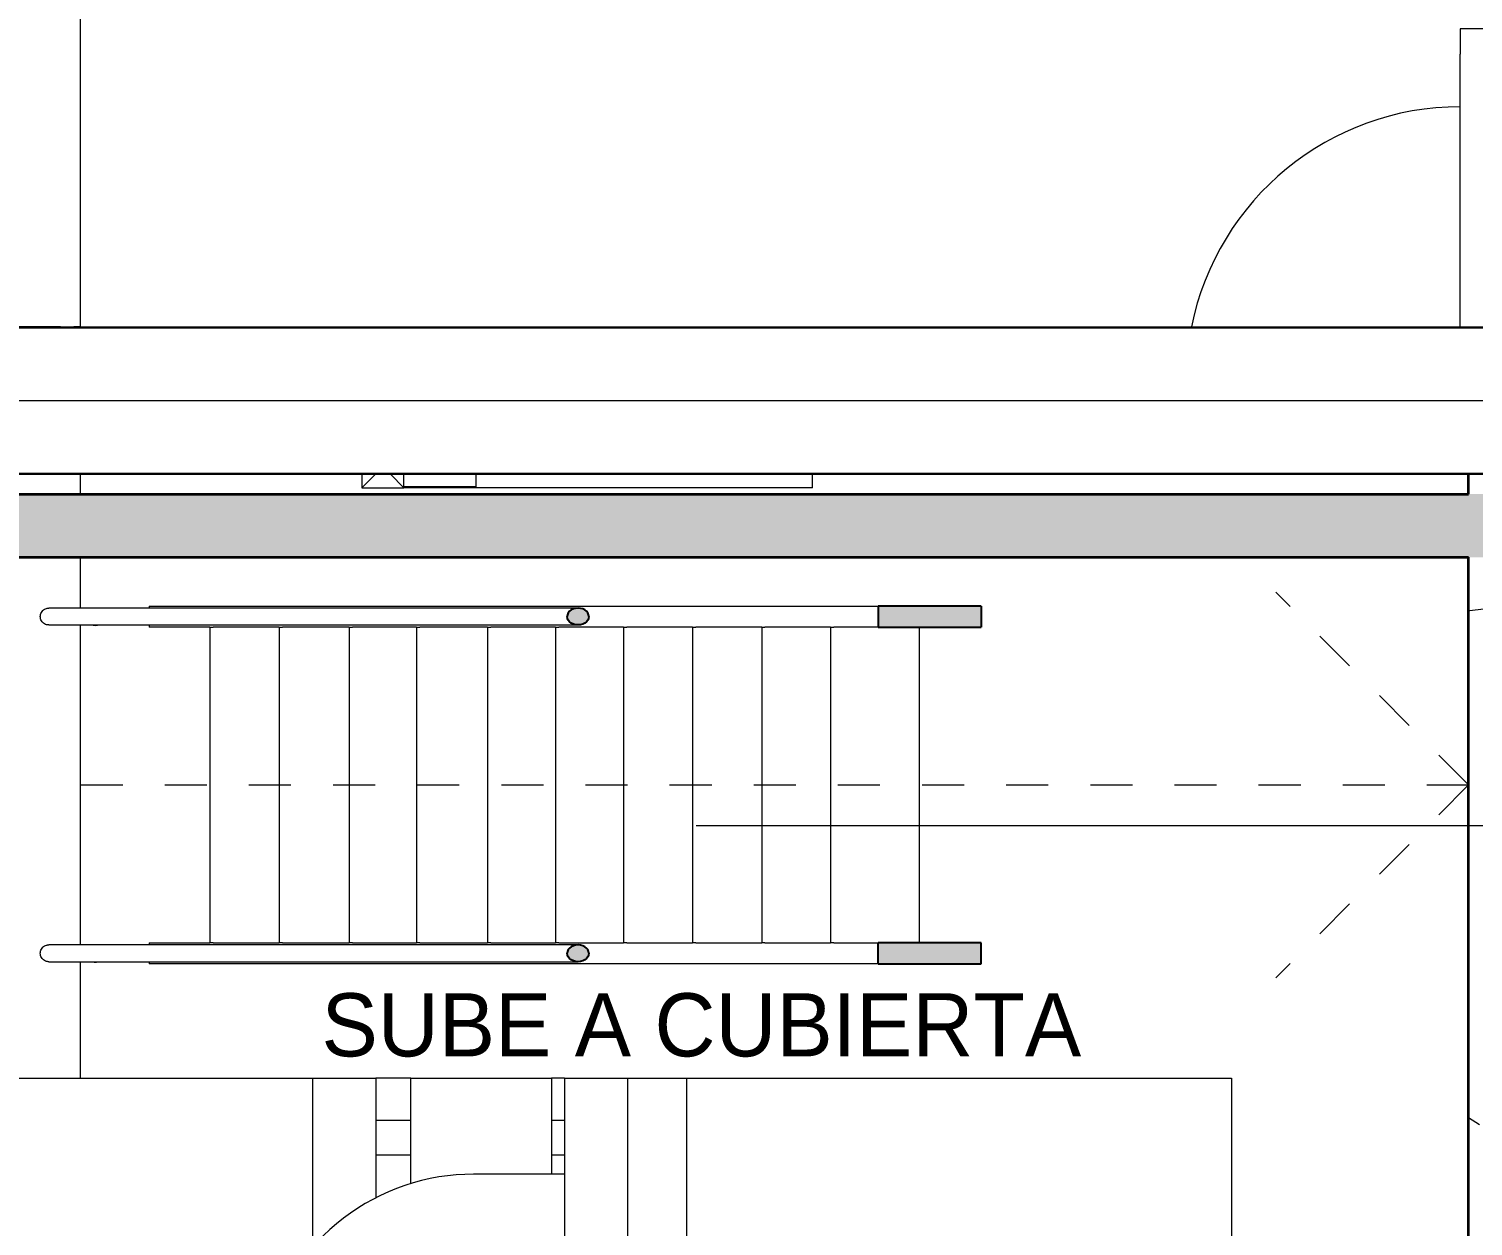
# Model space of a CAD drawing. Header units: metres. Extents: x -3 to 175, y -5 to 18.
# Drawn here: x 40.201 to 43.634, y 4.978 to 7.823 of the extents above; entities that cross this region are included whole.
import ezdxf

# ---------------------------------------------------------------- set-up
doc = ezdxf.new("R2010")
doc.units = ezdxf.units.M
doc.linetypes.add('Demolished', pattern=[0.0048, 0.0032, -0.0016])
for name, color, linetype, lineweight in [('A-DETL-DEMO', 7, 'Demolished', 9), ('A-DOOR', 7, 'Continuous', 9), ('A-DOOR-FRAM', 7, 'Continuous', 18), ('A-GENM', 7, 'Continuous', 9), ('A-WALL-PATT', 7, 'Continuous', 35), ('E-CABL-TRAY', 7, 'Continuous', 9), ('E-CABL-TRAY-CNTR', 7, 'Continuous', 9), ('E-ELEC-EQPM', 7, 'Continuous', 9), ('G-ANNO-SYMB', 7, 'Continuous', 9), ('G-ANNO-TEXT', 7, 'Continuous', 9), ('I-WALL', 7, 'Continuous', 9), ('S-BEAM', 7, 'Continuous', 9)]:
    doc.layers.add(name, color=color, linetype=linetype, lineweight=lineweight)
doc.layers.add('E-CABL-TRAY-ANNO', color=7, linetype='Continuous', lineweight=9, true_color=0x007f00)
doc.styles.add('Century Gothic_2', font='GOTHIC.TTF', dxfattribs={"height": 0.15})
pattern_1 = [(50, (30.7992, 0), (0.728738, -0.06376), [0.0762, -0.8382]), (355, (30.7992, 0), (-0.14097, 0.764224), [0.06096, -0.67056]), (100.451, (30.85994, -0.0053), (0.58777, 0.700469), [0.06476, -0.71236]), (46.184, (30.7992, 0.2032), (1.084314, -0.168175), [0.1143, -1.257]), (96.636, (30.8896, 0.1892), (0.94999, 0.989753), [0.09714, -1.069]), (351.184, (30.7992, 0.2032), (0.94969, 0.990147), [0.09144, -1.006]), (21, (30.9008, 0.1524), (0.606457, -0.409065), [0.0762, -0.8382]), (326, (30.9008, 0.1524), (0.247208, 0.73675), [0.06096, -0.67056]), (71.451, (30.95135, 0.1183), (0.85367, 0.327687), [0.06476, -0.71236]), (37.5, (30.7992, 0), (0.0123552, 0.3382243), [0.03353, -0.6289, 0.03353, -0.64719, -0.6731]), (37.5, (30.7992, 0), (0.0123552, 0.3382243), [-1.343, 0.03353, -0.63957]), (7.5, (30.7992, 0), (0.2672815, 0.4007255), [0.03353, -0.35458, 0.03353, -0.61366, -0.25654]), (7.5, (30.7992, 0), (0.2672815, 0.4007255), [-1.035, 0.03353, -0.22301]), (327.5, (30.57264, 0), (0.5423632, -0.0229212), [0.03353, -0.22047, 0.03353, -0.75895, -1.052]), (327.5, (30.57264, 0), (0.5423632, -0.0229212), [-1.046, 0.03353, -1.018]), (317.5, (30.47104, 0), (0.592516, 0.101701), [0.03353, -0.29667, 0.03353, -0.49276, -0.74676]), (317.5, (30.47104, 0), (0.592516, 0.101701), [-0.85649, 0.03353, -0.71323])]

# ---------------------------------------------------------------- blocks, each defined once
blk = doc.blocks.new('M_Puerta Estancos - M_RVR_Puerta-Sector Estancos-V17-N-Estancos')
at = {"layer": 'A-DOOR'}
blk.add_line((-0.5, 0.0125), (-0.5, -0.0125), dxfattribs=at)
blk.add_arc((0.3267, -0.095), 0.6517, 180, 258.5675, dxfattribs=at)
at = {"layer": 'A-DOOR-FRAM', "lineweight": 9}
for p, q in [((-0.51, 0.095), (-0.51, 0.075)), ((-0.45, 0.095), (-0.51, 0.095)), ((-0.51, 0.075), (-0.51, -0.095)), ((-0.45, 0.095), (0.1979, 0.095)), ((-0.51, -0.095), (-0.45, -0.095)), ((0.1979, -0.095), (-0.45, -0.095))]:
    blk.add_line(p, q, dxfattribs=at)
blk = doc.blocks.new('M_Generador - M_Generador-3046588-N-Estancos')
at = {"layer": 'E-ELEC-EQPM'}
for p, q in [((-0.393, 0.5779), (-1.3955, 0.5779)), ((-1.3955, 0.5779), (-1.3955, 0.3785)), ((-1.3955, 0.5779), (-1.3955, 0.5102)), ((-0.393, 0.5779), (-1.3955, 0.5779)), ((-0.393, 0.5779), (-0.25, 0.5779)), ((-0.393, 0.5779), (-0.393, 0.25)), ((-0.25, 0.5779), (-0.235, 0.5779)), ((-0.25, 0.5779), (-0.25, -0.3923)), ((-0.235, 0.5779), (0.6467, 0.5779)), ((-0.235, -0.3879), (-0.235, 0.5779)), ((0.6467, 0.5779), (0.7977, 0.5779)), ((0.6467, 0.5779), (0.6467, 0.1765)), ((0.7977, 0.5779), (0.7977, 0.2926)), ((0.8809, 0.5779), (0.7977, 0.5779)), ((0.8809, 0.5779), (0.7977, 0.5779)), ((0.8809, 0.5779), (1.2149, 0.5779)), ((0.8809, 0.3266), (0.8809, 0.5779)), ((1.2149, 0.5779), (1.2149, 0.3495)), ((1.2455, 0.5779), (1.2149, 0.5779)), ((1.2455, 0.5779), (1.2149, 0.5779)), ((1.2455, 0.5779), (1.3955, 0.5779)), ((1.2455, 0.5779), (1.2455, -0.5779)), ((1.3955, 0.5779), (1.3955, -0.3889)), ((1.3955, 0.5779), (1.5356, 0.5779)), ((1.5356, 0.5779), (2.8312, 0.5779)), ((1.5356, 0.5779), (1.5356, -0.5779)), ((2.8312, 0.5779), (2.8312, -0.5779)), ((-1.7935, 0.5102), (-1.7935, -0.4988)), ((-1.3955, 0.5102), (-1.7935, 0.5102)), ((-1.3955, 0.5102), (-1.7935, 0.5102)), ((-1.7935, 0.5102), (-1.7935, -0.4988)), ((-1.3955, 0.4102), (-1.3955, 0.5102)), ((-1.2955, 0.3785), (-1.2955, 0.4779)), ((-1.2955, 0.4779), (-0.393, 0.4779)), ((0.7977, 0.4779), (0.8809, 0.4779)), ((1.2149, 0.4779), (1.2455, 0.4779)), ((-1.6935, 0.2756), (-1.6935, 0.4102)), ((-1.6935, 0.4102), (-1.3955, 0.4102)), ((-0.393, 0.3785), (-1.4605, 0.3785)), ((-1.4605, 0.2765), (-1.4605, 0.3785)), ((0.8809, 0.395), (0.7977, 0.395)), ((1.2455, 0.395), (1.2149, 0.395)), ((1.2455, 0.3495), (1.0294, 0.3495)), ((-1.7061, 0.2756), (-1.4605, 0.2756)), ((-1.7061, -0.3299), (-1.7061, 0.2756)), ((-1.4605, 0.2756), (-1.4605, -0.3299)), ((-1.2591, 0.25), (-0.8147, 0.25)), ((-1.2591, 0.25), (-1.2591, -0.25)), ((-0.8147, -0.25), (-0.8147, 0.25)), ((-0.6536, 0.25), (-0.6536, -0.25)), ((-0.3056, 0.25), (-0.6536, 0.25)), ((-0.3056, -0.25), (-0.3056, 0.25)), ((0.6636, 0.1945), (0.3342, -0.1429)), ((1.0294, 0.1895), (1.2455, 0.1895)), ((1.2149, 0.1895), (1.2149, -0.5779)), ((0.8809, -0.5779), (0.8809, 0.1556)), ((0.4487, -0.2547), (0.7781, 0.0827)), ((0.7977, 0.0994), (0.7977, -0.5779)), ((0.6467, -0.0512), (0.6467, -0.5779)), ((0.1567, -0.2184), (0.0533, -0.2184)), ((-0.8147, -0.25), (-1.2591, -0.25)), ((-0.6536, -0.25), (-0.3056, -0.25)), ((-0.5596, -0.25), (-0.5596, -0.357)), ((-0.3996, -0.357), (-0.3996, -0.25)), ((-0.393, -0.25), (-0.393, -0.3743)), ((-0.1144, -0.2894), (-0.173, -0.3494)), ((-1.4605, -0.3299), (-1.7061, -0.3299)), ((-1.6935, -0.3988), (-1.6935, -0.3299)), ((-1.4605, -0.3785), (-1.4605, -0.3303)), ((-1.3955, -0.3988), (-1.6935, -0.3988)), ((-1.4605, -0.3785), (-0.5574, -0.3785)), ((-1.3955, -0.3785), (-1.3955, -0.5779)), ((-1.3955, -0.4988), (-1.3955, -0.3988)), ((-1.2955, -0.4779), (-1.2955, -0.3785)), ((-0.2848, -0.397), (-0.3625, -0.397)), ((-0.0585, -0.4611), (0.0001, -0.4011)), ((0.0533, -0.3784), (0.1567, -0.3784)), ((0.7977, -0.395), (0.8809, -0.395)), ((1.2149, -0.395), (1.2455, -0.395)), ((-0.5189, -0.4779), (-1.2955, -0.4779)), ((0.8809, -0.4779), (0.7977, -0.4779)), ((1.2455, -0.4779), (1.2149, -0.4779)), ((-1.7935, -0.4988), (-1.3955, -0.4988)), ((-1.7935, -0.4988), (-1.3955, -0.4988)), ((-1.3955, -0.4988), (-1.3955, -0.5779)), ((-1.3955, -0.5779), (-0.393, -0.5779)), ((-1.3955, -0.5779), (-0.393, -0.5779)), ((-0.393, -0.5535), (-0.393, -0.5779)), ((-0.25, -0.5779), (-0.393, -0.5779)), ((-0.3625, -0.557), (-0.2848, -0.557)), ((-0.25, -0.5541), (-0.25, -0.5779)), ((-0.235, -0.5779), (-0.25, -0.5779)), ((-0.235, -0.5779), (-0.235, -0.5524)), ((0.6467, -0.5779), (-0.235, -0.5779)), ((0.7977, -0.5779), (0.6467, -0.5779)), ((0.7977, -0.5779), (0.8809, -0.5779)), ((0.7977, -0.5779), (0.8809, -0.5779)), ((1.2149, -0.5779), (0.8809, -0.5779)), ((1.2149, -0.5779), (1.2455, -0.5779)), ((1.2149, -0.5779), (1.2455, -0.5779)), ((1.3955, -0.5779), (1.2455, -0.5779)), ((2.8312, -0.5779), (1.5356, -0.5779))]:
    blk.add_line(p, q, dxfattribs=at)
at = {"layer": 'E-ELEC-EQPM', "flags": 128}
for points in [[(1.0294, 0.3495), (1.0087, 0.3491), (0.988, 0.3478), (0.9674, 0.3457), (0.9468, 0.3428), (0.9264, 0.339), (0.9062, 0.3343), (0.8862, 0.3289), (0.8664, 0.3226), (0.8469, 0.3155), (0.8277, 0.3077), (0.8088, 0.299), (0.7902, 0.2896), (0.7721, 0.2795), (0.7544, 0.2686), (0.7371, 0.257), (0.7203, 0.2447), (0.704, 0.2317), (0.6882, 0.2181), (0.673, 0.2039), (0.6636, 0.1945)], [(0.7781, 0.0827), (0.7884, 0.0929), (0.7991, 0.1026), (0.8101, 0.1118), (0.8215, 0.1206), (0.8332, 0.1289), (0.8452, 0.1367), (0.8576, 0.1441), (0.8701, 0.1509), (0.883, 0.1571), (0.896, 0.1629), (0.9093, 0.1681), (0.9228, 0.1727), (0.9364, 0.1768), (0.9502, 0.1804), (0.964, 0.1833), (0.978, 0.1857), (0.9921, 0.1875), (1.0062, 0.1888), (1.0204, 0.1894), (1.0294, 0.1895)], [(0.3342, -0.1429), (0.3269, -0.1501), (0.3193, -0.157), (0.3115, -0.1635), (0.3034, -0.1697), (0.2952, -0.1756), (0.2867, -0.1811), (0.278, -0.1863), (0.2691, -0.1911), (0.26, -0.1955), (0.2508, -0.1996), (0.2414, -0.2032), (0.2319, -0.2065), (0.2223, -0.2094), (0.2126, -0.2119), (0.2028, -0.214), (0.1929, -0.2157), (0.183, -0.217), (0.173, -0.2178), (0.1631, -0.2183), (0.1567, -0.2184)], [(0.0533, -0.2184), (0.0438, -0.2186), (0.0343, -0.2192), (0.0248, -0.2201), (0.0154, -0.2215), (0.006, -0.2232), (-0.0033, -0.2254), (-0.0124, -0.2279), (-0.0215, -0.2307), (-0.0305, -0.234), (-0.0393, -0.2376), (-0.048, -0.2416), (-0.0565, -0.2459), (-0.0648, -0.2505), (-0.0729, -0.2555), (-0.0808, -0.2608), (-0.0885, -0.2664), (-0.0959, -0.2724), (-0.1031, -0.2786), (-0.1101, -0.2851), (-0.1144, -0.2894)], [(0.1567, -0.3784), (0.1733, -0.378), (0.1898, -0.377), (0.2062, -0.3753), (0.2226, -0.373), (0.2389, -0.3699), (0.2551, -0.3662), (0.271, -0.3619), (0.2868, -0.3569), (0.3024, -0.3512), (0.3178, -0.345), (0.3328, -0.3381), (0.3476, -0.3305), (0.3621, -0.3224), (0.3762, -0.3138), (0.39, -0.3045), (0.4034, -0.2947), (0.4165, -0.2844), (0.429, -0.2735), (0.4412, -0.2621), (0.4487, -0.2547)], [(-0.5596, -0.357), (-0.5595, -0.3649), (-0.559, -0.3728), (-0.5582, -0.3807), (-0.5571, -0.3886), (-0.5558, -0.3964), (-0.5541, -0.4041), (-0.5521, -0.4118), (-0.5498, -0.4194), (-0.5472, -0.4269), (-0.5443, -0.4343), (-0.5412, -0.4415), (-0.5377, -0.4487), (-0.534, -0.4557), (-0.53, -0.4625), (-0.5257, -0.4692), (-0.5211, -0.4757), (-0.5164, -0.482), (-0.5113, -0.4882), (-0.506, -0.4941), (-0.5005, -0.4998), (-0.4948, -0.5053), (-0.4888, -0.5105), (-0.4826, -0.5156), (-0.4763, -0.5203), (-0.4697, -0.5248), (-0.463, -0.529), (-0.4561, -0.533), (-0.449, -0.5367), (-0.4418, -0.5401), (-0.4345, -0.5432), (-0.4271, -0.546), (-0.4195, -0.5484), (-0.4118, -0.5506), (-0.4041, -0.5525), (-0.3963, -0.554), (-0.3884, -0.5553), (-0.3805, -0.5562), (-0.3726, -0.5567), (-0.3646, -0.557), (-0.3625, -0.557)], [(-0.3625, -0.397), (-0.3639, -0.397), (-0.3653, -0.3969), (-0.3667, -0.3967), (-0.3681, -0.3965), (-0.3695, -0.3963), (-0.3709, -0.396), (-0.3722, -0.3956), (-0.3736, -0.3952), (-0.375, -0.3947), (-0.3763, -0.3941), (-0.3776, -0.3935), (-0.3789, -0.3928), (-0.3802, -0.3921), (-0.3815, -0.3914), (-0.3827, -0.3905), (-0.3839, -0.3896), (-0.3851, -0.3887), (-0.3863, -0.3877), (-0.3874, -0.3867), (-0.3885, -0.3856), (-0.3895, -0.3844), (-0.3905, -0.3832), (-0.3915, -0.382), (-0.3924, -0.3807), (-0.3933, -0.3793), (-0.3941, -0.378), (-0.3949, -0.3766), (-0.3956, -0.3751), (-0.3963, -0.3736), (-0.3969, -0.3721), (-0.3974, -0.3705), (-0.3979, -0.369), (-0.3983, -0.3674), (-0.3987, -0.3657), (-0.399, -0.3641), (-0.3993, -0.3625), (-0.3995, -0.3608), (-0.3996, -0.3591), (-0.3996, -0.3575), (-0.3996, -0.357)], [(-0.173, -0.3494), (-0.1776, -0.3539), (-0.1823, -0.3582), (-0.1873, -0.3624), (-0.1924, -0.3663), (-0.1976, -0.37), (-0.203, -0.3735), (-0.2085, -0.3768), (-0.2141, -0.3798), (-0.2198, -0.3826), (-0.2256, -0.3852), (-0.2315, -0.3875), (-0.2375, -0.3895), (-0.2436, -0.3914), (-0.2497, -0.3929), (-0.2558, -0.3942), (-0.262, -0.3953), (-0.2683, -0.3961), (-0.2746, -0.3967), (-0.2808, -0.3969), (-0.2848, -0.397)], [(0.0001, -0.4011), (0.0023, -0.3989), (0.0046, -0.3969), (0.007, -0.3949), (0.0094, -0.393), (0.012, -0.3912), (0.0145, -0.3895), (0.0171, -0.388), (0.0198, -0.3865), (0.0225, -0.3852), (0.0253, -0.384), (0.0281, -0.3829), (0.0309, -0.3819), (0.0338, -0.3811), (0.0367, -0.3803), (0.0396, -0.3797), (0.0426, -0.3792), (0.0455, -0.3788), (0.0485, -0.3785), (0.0514, -0.3784), (0.0533, -0.3784)], [(-0.2848, -0.557), (-0.272, -0.5567), (-0.2592, -0.5559), (-0.2464, -0.5546), (-0.2337, -0.5528), (-0.2211, -0.5504), (-0.2085, -0.5476), (-0.1961, -0.5442), (-0.1839, -0.5403), (-0.1718, -0.5359), (-0.1599, -0.5311), (-0.1482, -0.5257), (-0.1367, -0.5199), (-0.1255, -0.5136), (-0.1146, -0.5069), (-0.1039, -0.4997), (-0.0935, -0.4921), (-0.0834, -0.4841), (-0.0737, -0.4757), (-0.0643, -0.4669), (-0.0585, -0.4611)]]:
    blk.add_lwpolyline(points, dxfattribs=at)
blk = doc.blocks.new('M_RVR_Tablero - Tablero Sala Generadores - 800x1200x300-3084694-N-Estancos')
at = {"layer": 'E-ELEC-EQPM'}
for p, q in [((-0.4, -0.1179), (-0.4, -0.15)), ((0.4, -0.15), (0.4, -0.1179)), ((0.4, -0.15), (-0.4, -0.15))]:
    blk.add_line(p, q, dxfattribs=at)
blk = doc.blocks.new('M_Channel Vertical Inside Bend - Standard-3085020-N-Estancos')
at = {"layer": 'E-CABL-TRAY'}
for p, q in [((10.2932, 6.7352), (10.3932, 6.7352)), ((10.3932, 6.7327), (10.2932, 6.7327)), ((10.3932, 6.7352), (10.464, 6.7352)), ((10.464, 6.7327), (10.3932, 6.7327))]:
    blk.add_line(p, q, dxfattribs=at)
blk = doc.blocks.new('M_RVR_Tablero-2 - Tablero control estanco 05  - Estanque apo-3086571-N-Estancos')
at = {"layer": 'E-ELEC-EQPM'}
for p, q in [((-0.7867, -0.1087), (-0.802, -0.1087)), ((-0.6356, -0.1087), (-0.7545, -0.1087)), ((-0.6085, -0.108), (-0.6085, -0.2)), ((0.6085, -0.2), (0.6085, -0.108)), ((0.6085, -0.2), (-0.6085, -0.2)), ((-0.6085, -0.2), (-0.6085, -0.8085)), ((-0.4849, -0.225), (-0.4849, -0.2)), ((-0.1771, -0.2), (-0.1771, -0.225)), ((0.1661, -0.225), (0.1661, -0.2)), ((0.4739, -0.225), (0.4739, -0.2)), ((0.6085, -0.2), (0.6085, -0.8085)), ((-0.1771, -0.225), (-0.4849, -0.225)), ((0.4739, -0.225), (0.1661, -0.225))]:
    blk.add_line(p, q, dxfattribs=at)
for centre, start, end in [((-0.6085, -0.2), 270, 360), ((0.6085, -0.2), 180, 270)]:
    blk.add_arc(centre, 0.6085, start, end, dxfattribs=at)
blk = doc.blocks.new('M_Escalera acceso estanco - M_Escalera acceso estanco-3093415-N-Estancos')
at = {"layer": 'A-GENM', "lineweight": 25}
for points in [[(-0.42, -0.7742), (-0.418, -0.7853), (-0.4125, -0.7942), (-0.4082, -0.7975), (-0.4045, -0.7992), (-0.4, -0.7998), (-0.3955, -0.7992), (-0.3913, -0.7973), (-0.3875, -0.7942), (-0.382, -0.7853), (-0.38, -0.7742), (-0.382, -0.7631), (-0.3875, -0.7542), (-0.3913, -0.7511), (-0.3955, -0.7492), (-0.4, -0.7486), (-0.4082, -0.7509), (-0.4087, -0.7511), (-0.4125, -0.7542), (-0.418, -0.7631), (-0.4195, -0.7685)], [(0.38, -0.7742), (0.382, -0.7853), (0.3875, -0.7942), (0.3913, -0.7973), (0.3955, -0.7992), (0.4, -0.7998), (0.4045, -0.7992), (0.4087, -0.7973), (0.4125, -0.7942), (0.418, -0.7853), (0.42, -0.7742), (0.418, -0.7631), (0.4125, -0.7542), (0.4087, -0.7511), (0.4045, -0.7492), (0.4, -0.7486), (0.3955, -0.7492), (0.3913, -0.7511), (0.3875, -0.7542), (0.382, -0.7631), (0.3805, -0.7685)], [(-0.425, -1.7327), (-0.375, -1.7327), (-0.375, -1.4878), (-0.425, -1.4878)], [(0.375, -1.4878), (0.375, -1.7327), (0.425, -1.7327), (0.425, -1.4878)]]:
    blk.add_hatch(color=256, dxfattribs=at).paths.add_polyline_path(points)
at = {"layer": 'A-GENM'}
for p, q in [((-0.42, 0.484), (-0.42, -0.7742)), ((-0.38, -0.7742), (-0.38, 0.484)), ((0.38, 0.484), (0.38, -0.7742)), ((0.42, -0.7742), (0.42, 0.484)), ((-0.425, -1.4878), (-0.425, 0.2449)), ((-0.4199, 0.2449), (-0.425, 0.2449)), ((-0.375, 0.2449), (-0.3801, 0.2449)), ((-0.375, 0.2449), (-0.375, 0.1006)), ((0.375, 0.1006), (0.375, 0.2449)), ((0.3801, 0.2449), (0.375, 0.2449)), ((0.425, 0.2449), (0.4199, 0.2449)), ((0.425, 0.2449), (0.425, -1.4878)), ((-0.375, 0.0929), (-0.375, 0.1006)), ((0.375, 0.1006), (-0.375, 0.1006)), ((-0.375, 0.0929), (-0.375, -0.0637)), ((0.375, 0.1006), (0.375, 0.0929)), ((0.375, -0.0637), (0.375, 0.0929)), ((-0.375, -0.0714), (-0.375, -0.0637)), ((0.375, -0.0637), (-0.375, -0.0637)), ((0.375, -0.0637), (0.375, -0.0714)), ((-0.375, -0.0714), (-0.375, -0.2305)), ((0.375, -0.2305), (0.375, -0.0714)), ((-0.375, -0.2383), (-0.375, -0.2305)), ((0.375, -0.2305), (-0.375, -0.2305)), ((-0.375, -0.2383), (-0.375, -0.3905)), ((0.375, -0.2305), (0.375, -0.2383)), ((0.375, -0.3905), (0.375, -0.2383)), ((-0.375, -0.3982), (-0.375, -0.3905)), ((0.375, -0.3905), (-0.375, -0.3905)), ((-0.375, -0.3982), (-0.375, -0.5592)), ((0.375, -0.3905), (0.375, -0.3982)), ((0.375, -0.5592), (0.375, -0.3982)), ((-0.375, -0.5669), (-0.375, -0.5592)), ((0.375, -0.5592), (-0.375, -0.5592)), ((-0.375, -0.5669), (-0.375, -0.721)), ((0.375, -0.5592), (0.375, -0.5669)), ((0.375, -0.721), (0.375, -0.5669)), ((-0.375, -0.7287), (-0.375, -0.721)), ((0.375, -0.721), (-0.375, -0.721)), ((-0.375, -0.7287), (-0.375, -0.8822)), ((0.375, -0.721), (0.375, -0.7287)), ((0.375, -0.8822), (0.375, -0.7287)), ((-0.375, -0.8899), (-0.375, -0.8822)), ((0.375, -0.8822), (-0.375, -0.8822)), ((-0.375, -0.8899), (-0.375, -1.0465)), ((0.375, -0.8822), (0.375, -0.8899)), ((0.375, -1.0465), (0.375, -0.8899)), ((-0.375, -1.0542), (-0.375, -1.0465)), ((0.375, -1.0465), (-0.375, -1.0465)), ((-0.375, -1.0542), (-0.375, -1.2108)), ((0.375, -1.0465), (0.375, -1.0542)), ((0.375, -1.2108), (0.375, -1.0542)), ((-0.375, -1.2185), (-0.375, -1.2108)), ((0.375, -1.2108), (-0.375, -1.2108)), ((-0.375, -1.2185), (-0.375, -1.3745)), ((0.375, -1.2108), (0.375, -1.2185)), ((0.375, -1.3745), (0.375, -1.2185)), ((-0.375, -1.3822), (-0.375, -1.3745)), ((0.375, -1.3745), (-0.375, -1.3745)), ((-0.375, -1.3822), (-0.375, -1.4878)), ((0.375, -1.3745), (0.375, -1.3822)), ((0.375, -1.4878), (0.375, -1.3822)), ((0.375, -1.5853), (-0.375, -1.5853))]:
    blk.add_line(p, q, dxfattribs=at)
at = {"layer": 'A-GENM', "lineweight": 25}
for p, q in [((-0.425, -1.4878), (-0.425, -1.7327)), ((-0.425, -1.4878), (-0.375, -1.4878)), ((-0.375, -1.7327), (-0.375, -1.4878)), ((0.375, -1.4878), (0.375, -1.7327)), ((0.425, -1.4878), (0.375, -1.4878)), ((0.425, -1.7327), (0.425, -1.4878)), ((-0.425, -1.7327), (-0.375, -1.7327)), ((0.425, -1.7327), (0.375, -1.7327))]:
    blk.add_line(p, q, dxfattribs=at)
at = {"layer": 'A-GENM', "lineweight": 25, "flags": 128}
for points in [[(-0.4, -0.7998), (-0.4045, -0.7992), (-0.4087, -0.7973), (-0.4125, -0.7942), (-0.4156, -0.7902), (-0.418, -0.7853), (-0.4195, -0.7799), (-0.42, -0.7742), (-0.4195, -0.7685), (-0.418, -0.7631), (-0.4156, -0.7582), (-0.4125, -0.7542), (-0.4087, -0.7511), (-0.4045, -0.7492), (-0.4, -0.7486)], [(-0.4, -0.7998), (-0.3955, -0.7992), (-0.3913, -0.7973), (-0.3875, -0.7942), (-0.3844, -0.7902), (-0.382, -0.7853), (-0.3805, -0.7799), (-0.38, -0.7742), (-0.3805, -0.7685), (-0.382, -0.7631), (-0.3844, -0.7582), (-0.3875, -0.7542), (-0.3913, -0.7511), (-0.3955, -0.7492), (-0.4, -0.7486)], [(0.4, -0.7998), (0.3955, -0.7992), (0.3913, -0.7973), (0.3875, -0.7942), (0.3844, -0.7902), (0.382, -0.7853), (0.3805, -0.7799), (0.38, -0.7742), (0.3805, -0.7685), (0.382, -0.7631), (0.3844, -0.7582), (0.3875, -0.7542), (0.3913, -0.7511), (0.3955, -0.7492), (0.4, -0.7486)], [(0.4, -0.7998), (0.4045, -0.7992), (0.4087, -0.7973), (0.4125, -0.7942), (0.4156, -0.7902), (0.418, -0.7853), (0.4195, -0.7799), (0.42, -0.7742), (0.4195, -0.7685), (0.418, -0.7631), (0.4156, -0.7582), (0.4125, -0.7542), (0.4087, -0.7511), (0.4045, -0.7492), (0.4, -0.7486)]]:
    blk.add_lwpolyline(points, dxfattribs=at)
at = {"layer": 'A-GENM'}
for centre in [(-0.401, 0.3731), (0.399, 0.3731)]:
    blk.add_arc(centre, 0.02, 165, 195, dxfattribs=at)
for points, knots in [([(-0.42, 0.484), (-0.42, 0.4848), (-0.4199, 0.4866), (-0.4192, 0.49), (-0.4175, 0.4941), (-0.4143, 0.4983), (-0.4101, 0.5015), (-0.4052, 0.5035), (-0.4017, 0.504), (-0.4, 0.504)], [0.5, 0.5, 0.5, 0.5, 0.5416667, 0.5833333, 0.6666667, 0.75, 0.8333333, 0.9166667, 1, 1, 1, 1]), ([(-0.4, 0.504), (-0.3965, 0.504), (-0.3913, 0.5025), (-0.3857, 0.4983), (-0.3825, 0.4941), (-0.3808, 0.49), (-0.3801, 0.4866), (-0.38, 0.4848), (-0.38, 0.484)], [0, 0, 0, 0, 0.1666667, 0.25, 0.3333333, 0.4166667, 0.4583333, 0.5, 0.5, 0.5, 0.5]), ([(0.38, 0.484), (0.38, 0.4848), (0.3801, 0.4866), (0.3808, 0.49), (0.3825, 0.4941), (0.3857, 0.4983), (0.3899, 0.5015), (0.3948, 0.5035), (0.3983, 0.504), (0.4, 0.504)], [0.5, 0.5, 0.5, 0.5, 0.5416667, 0.5833333, 0.6666667, 0.75, 0.8333333, 0.9166667, 1, 1, 1, 1]), ([(0.4, 0.504), (0.4035, 0.504), (0.4087, 0.5025), (0.4143, 0.4983), (0.4175, 0.4941), (0.4192, 0.49), (0.4199, 0.4866), (0.42, 0.4848), (0.42, 0.484)], [0, 0, 0, 0, 0.1666667, 0.25, 0.3333333, 0.4166667, 0.4583333, 0.5, 0.5, 0.5, 0.5])]:
    blk.add_open_spline(points, degree=3, knots=knots, dxfattribs=at)

msp = doc.modelspace()

# ---------------------------------------------------------------- hatches: boundary and pattern name
at = {"layer": 'A-WALL-PATT', "lineweight": 9}
h = msp.add_hatch(dxfattribs=at)
h.set_pattern_fill('FP_1', color=256, style=0, pattern_type=2)
h.set_pattern_definition(pattern_1)
h.paths.add_polyline_path([(43.7729, 0.123), (43.7729, 6.5676), (43.6229, 6.5676), (43.6229, 6.4695), (43.6261, 6.4695), (43.6261, 5.5816), (43.6229, 5.5816), (43.6229, 0.123), (43.7039, 0.123)])
h.paths.add_polyline_path([(43.7039, 6.7176), (43.7729, 6.7182), (43.7729, 6.7648), (43.6229, 6.7648), (43.6229, 6.7176)])
h.paths.add_polyline_path([(43.6229, 7.8227), (43.7729, 7.8227), (43.7729, 13.1528), (43.6229, 13.1528), (43.6229, 7.8293)])
h = msp.add_hatch(dxfattribs=at)
h.set_pattern_fill('FP_1', color=256, style=0, pattern_type=2)
h.set_pattern_definition(pattern_1)
h.paths.add_polyline_path([(43.7729, 6.5676), (43.8154, 6.5676), (43.8154, 6.7176), (37.9115, 6.7176), (37.9115, 6.5676), (43.7039, 6.5676)])
h.paths.add_polyline_path([(48.2507, 6.5676), (48.5973, 6.5676), (48.5973, 6.7176), (44.9104, 6.7176), (44.9104, 6.5676), (47.3413, 6.5676)])
h.paths.add_polyline_path([(36.6563, 6.5676), (36.89, 6.5676), (36.89, 6.7176), (36.5454, 6.7176), (36.5454, 6.5676)])
h.paths.add_polyline_path([(35.5196, 6.5676), (35.5254, 6.5676), (35.5254, 6.7176), (29.8397, 6.7176), (29.8397, 6.5676), (34.6102, 6.5676)])
h.paths.add_polyline_path([(28.8131, 6.5676), (28.8397, 6.5676), (28.8397, 6.6301), (28.7397, 6.6301), (28.7397, 6.5676)])
h.paths.add_polyline_path([(28.7297, 6.5676), (28.7297, 6.7176), (24.9936, 6.7176), (24.9936, 6.5676), (28.6994, 6.5676)])
h.paths.add_polyline_path([(28.8131, 6.6551), (28.8397, 6.6551), (28.8397, 6.7176), (28.7397, 6.7176), (28.7397, 6.6551)])
h = msp.add_hatch(dxfattribs=at)
h.set_pattern_fill('FP_1', color=256, style=0, pattern_type=2)
h.set_pattern_definition(pattern_1)
h.paths.add_polyline_path([(43.6229, 5.5816), (43.6261, 5.5816), (43.6261, 6.4695), (43.6229, 6.4695)])

# ---------------------------------------------------------------- linework, layer by layer
at = {"layer": 'A-DETL-DEMO'}
for p, q in [((43.6229, 6.0265), (43.1646, 6.4848)), ((40.3238, 6.0265), (43.6229, 6.0265)), ((43.6229, 6.0265), (43.1646, 5.5682))]:
    msp.add_line(p, q, dxfattribs=at)
at = {"layer": 'E-CABL-TRAY'}
for p, q in [((37.4203, 7.1148), (48.4508, 7.1148)), ((37.4203, 7.1122), (48.4508, 7.1122)), ((37.4203, 6.7673), (48.5273, 6.7673)), ((37.4203, 6.7648), (48.5273, 6.7648))]:
    msp.add_line(p, q, dxfattribs=at)
at = {"layer": 'E-CABL-TRAY-ANNO'}
for p, q in [((40.9924, 6.7648), (40.9924, 6.7327)), ((41.0245, 6.7648), (40.9924, 6.7327)), ((41.0924, 6.7327), (41.0603, 6.7648)), ((41.0924, 6.7327), (41.0924, 6.7648)), ((40.9924, 6.7327), (41.0924, 6.7327))]:
    msp.add_line(p, q, dxfattribs=at)
at = {"layer": 'E-CABL-TRAY-CNTR'}
msp.add_line((37.4203, 6.9398), (48.5273, 6.9398), dxfattribs=at)
at = {"layer": 'G-ANNO-SYMB', "lineweight": 18}
msp.add_line((41.787, 5.93), (52.1631, 5.93), dxfattribs=at)
at = {"layer": 'I-WALL', "lineweight": 35}
for p, q in [((43.6229, 6.7176), (43.6229, 6.7648)), ((37.9115, 6.7176), (43.6229, 6.7176)), ((37.9115, 6.5676), (43.6229, 6.5676)), ((43.6229, 0.123), (43.6229, 6.5676))]:
    msp.add_line(p, q, dxfattribs=at)
at = {"layer": 'S-BEAM'}
for p, q in [((40.3238, 7.1148), (40.3238, 8.68)), ((40.3238, 6.7176), (40.3238, 6.7648)), ((40.3238, 6.4465), (40.3238, 6.5676)), ((40.3238, 5.6465), (40.3238, 6.4065)), ((40.3238, 5.33), (40.3238, 5.6065))]:
    msp.add_line(p, q, dxfattribs=at)

# ---------------------------------------------------------------- block references
at = {"layer": 'A-DOOR', "rotation": 269.9999999999999}
msp.add_blockref('M_Puerta Estancos - M_RVR_Puerta-Sector Estancos-V17-N-Estancos', (43.6979, 7.3127), dxfattribs=at)
at = {"layer": 'A-GENM', "lineweight": 25, "rotation": 90.0000000000001}
msp.add_blockref('M_Escalera acceso estanco - M_Escalera acceso estanco-3093415-N-Estancos', (40.7319, 6.0265), dxfattribs=at)
at = {"layer": 'E-CABL-TRAY'}
msp.add_blockref('M_Channel Vertical Inside Bend - Standard-3085020-N-Estancos', (30.7992, 0), dxfattribs=at)
at = {"layer": 'E-ELEC-EQPM', "rotation": 180}
msp.add_blockref('M_RVR_Tablero-2 - Tablero control estanco 05  - Estanque apo-3086571-N-Estancos', (39.5212, 7.0068), dxfattribs=at)
at = {"layer": 'E-ELEC-EQPM'}
for name, p in [('M_RVR_Tablero - Tablero Sala Generadores - 800x1200x300-3084694-N-Estancos', (41.6633, 6.8827)), ('M_Generador - M_Generador-3046588-N-Estancos', (40.2281, 4.7522))]:
    msp.add_blockref(name, p, dxfattribs=at)

# ---------------------------------------------------------------- texts
at = {"layer": 'G-ANNO-TEXT', "insert": (40.8964, 5.5315), "char_height": 0.15, "width": 2.068354, "attachment_point": 1, "style": 'Century Gothic_2'}
msp.add_mtext('SUBE A CUBIERTA', dxfattribs=at)

doc.saveas('drawing.dxf')
